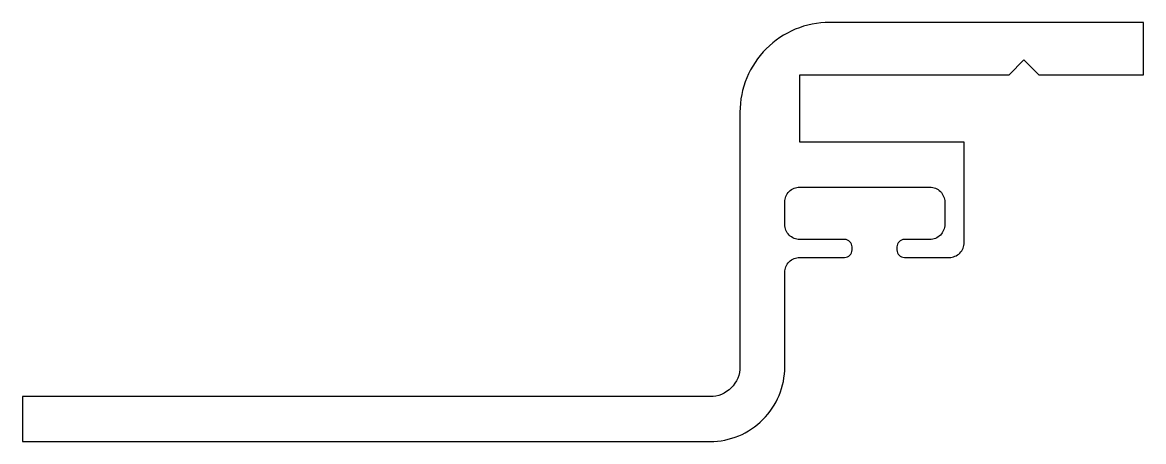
# Model space of a CAD drawing. Extents: x 111.9 to 186.9, y 211.1 to 239.1.
import ezdxf

# ---------------------------------------------------------------- set-up
doc = ezdxf.new("R2010")
doc.units = 0
doc.layers.add('ANA', color=220, linetype='CONTINUOUS')

msp = doc.modelspace()

# ---------------------------------------------------------------- linework, layer by layer
at = {"layer": 'ANA'}
msp.add_lwpolyline([(172.641, 228.114, -0.414214), (173.641, 227.114), (173.641, 225.614, -0.414214), (172.641, 224.614), (170.941, 224.614, 0.414214), (170.441, 224.114), (170.441, 223.914, 0.414214), (170.941, 223.414), (173.941, 223.414, 0.414214), (174.941, 224.414), (174.941, 231.114), (163.941, 231.114), (163.941, 235.614), (177.941, 235.614), (178.941, 236.614), (179.941, 235.614), (186.941, 235.614), (186.941, 239.114), (165.941, 239.114, 0.414214), (159.941, 233.114), (159.941, 216.114, -0.414214), (157.941, 214.114), (111.941, 214.114), (111.941, 211.114), (157.941, 211.114, 0.414214), (162.941, 216.114), (162.941, 222.414, -0.414214), (163.941, 223.414), (166.941, 223.414, 0.414214), (167.441, 223.914), (167.441, 224.114, 0.414214), (166.941, 224.614), (163.941, 224.614, -0.414214), (162.941, 225.614), (162.941, 227.114, -0.414214), (163.941, 228.114)], format="xyb", close=True, dxfattribs=at)

doc.saveas('drawing.dxf')
